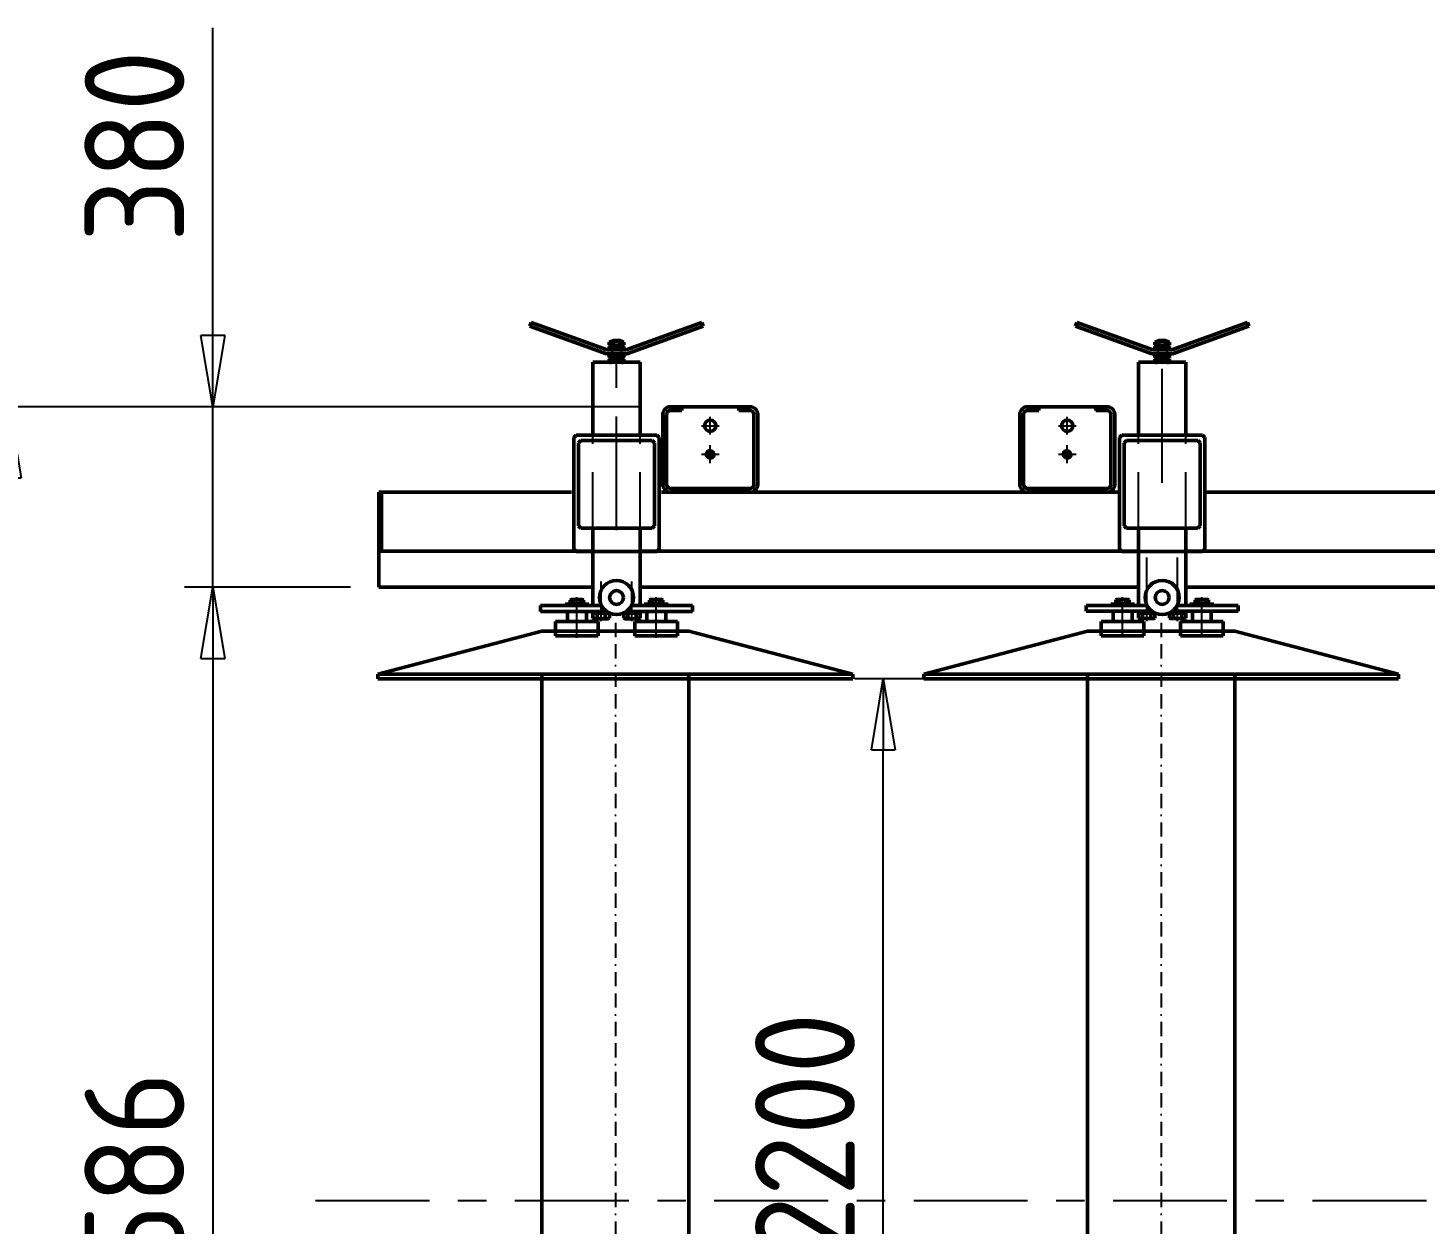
# Model space of a CAD drawing. Header units: millimetres. Extents: x 0 to 35640, y 0 to 17820.
# Drawn here: x 3085 to 6029, y 7230 to 9750 of the extents above; entities that cross this region are included whole.
import ezdxf

# ---------------------------------------------------------------- set-up
doc = ezdxf.new("R2010")
doc.units = ezdxf.units.MM
doc.header["$LTSCALE"] = 60
for name, pattern in [('ACISOWELD', [3, 2, -1]), ('AM_ISO08W050', [18, 12, -1.5, 3, -1.5]), ('AM_ISO08W050x2', [9, 6, -0.75, 1.5, -0.75]), ('BORDER', [1.75, 0.5, -0.25, 0.5, -0.25, 0, -0.25]), ('CENTER', [7, 4, -1, 1, -1])]:
    doc.linetypes.add(name, pattern=pattern)
for name, color, linetype, lineweight in [('AM_0', 7, 'Continuous', 50), ('AM_0N', 7, 'Continuous', 50), ('AM_3', 6, 'ACISOWELD', 25), ('AM_5', 3, 'Continuous', 25), ('AM_7', 4, 'CENTER', 25), ('AM_7N', 4, 'AM_ISO08W050', 25)]:
    doc.layers.add(name, color=color, linetype=linetype, lineweight=lineweight)
doc.styles.get("Standard").update_dxf_attribs({"font": 'ISOCP.SHX'})
doc.dimstyles.new('AM_ISO$0', dxfattribs={"dimtxt": 3.5, "dimasz": 2.5, "dimexe": 1, "dimexo": 1, "dimgap": 1, "dimtad": 1, "dimdsep": 46, "dimtxsty": 'Standard', "dimblk": 'CLOSED', "dimcen": 0, "dimclrd": 256, "dimclre": 256, "dimclrt": 2, "dimadec": 0, "dimazin": 2, "dimtp": 0.1, "dimtm": 0.1, "dimtfac": 0.71, "dimtmove": 0, "dimatfit": 3, "dimfxl": 0, "dimlwd": -1, "dimlwe": -1, "dimarcsym": 1})

# ---------------------------------------------------------------- blocks, each defined once
blk = doc.blocks.new('_Closed')
at = {"color": 0, "linetype": 'ByBlock', "lineweight": -2}
for p, q in [((-1, 0.167), (0, 0)), ((-1, 0.167), (-1, -0.167)), ((0, 0), (-1, -0.167)), ((0, 0), (-1, 0))]:
    blk.add_line(p, q, dxfattribs=at)
blk = doc.blocks.new('*D39')
at = {"layer": 'AM_5', "transparency": 16777216}
for p, q in [((4378.9, 8951.6), (2985.8, 8951.6)), ((3045.8, 8801.6), (3045.8, 5755.6)), ((4378.9, 5605.6), (2985.8, 5605.6))]:
    blk.add_line(p, q, dxfattribs=at)
at = {"layer": 'Defpoints', "color": 0, "transparency": 16777216}
for p in [(4438.9, 8951.6), (3045.8, 5605.6), (4438.9, 5605.6)]:
    blk.add_point(p, dxfattribs=at)
at = {"layer": 'AM_5', "transparency": 16777216, "xscale": 150, "yscale": 150, "zscale": 150}
for p, rotation in [((3045.8, 8951.6), 90), ((3045.8, 5605.6), 270)]:
    blk.add_blockref('_Closed', p, dxfattribs=dict(at, rotation=rotation))
at = {"layer": 'AM_5', "color": 2, "transparency": 16777216, "insert": (2880.8, 7278.6), "char_height": 210, "attachment_point": 5, "rotation": 90}
blk.add_mtext('3346', dxfattribs=at)
blk = doc.blocks.new('*D40')
at = {"layer": 'AM_5', "transparency": 16777216}
for p, q in [((5064.6, 8378.5), (4827.4, 8378.5)), ((4887.4, 6328.5), (4887.4, 8228.5)), ((5064.6, 6178.5), (4827.4, 6178.5))]:
    blk.add_line(p, q, dxfattribs=at)
at = {"layer": 'Defpoints', "color": 0, "transparency": 16777216}
for p in [(4887.4, 8378.5), (5124.6, 8378.5), (5124.6, 6178.5)]:
    blk.add_point(p, dxfattribs=at)
at = {"layer": 'AM_5', "transparency": 16777216, "xscale": 150, "yscale": 150, "zscale": 150}
for p, rotation in [((4887.4, 8378.5), 90), ((4887.4, 6178.5), 270)]:
    blk.add_blockref('_Closed', p, dxfattribs=dict(at, rotation=rotation))
at = {"layer": 'AM_5', "color": 2, "transparency": 16777216, "insert": (4722.3, 7279), "char_height": 210, "attachment_point": 5, "rotation": 90}
blk.add_mtext('T=2200', dxfattribs=at)
blk = doc.blocks.new('*D41')
at = {"layer": 'AM_5', "transparency": 16777216}
for p, q in [((3474.9, 9101.6), (3474.9, 9749.8)), ((4378.9, 8951.6), (3414.9, 8951.6)), ((3474.9, 8571.4), (3474.9, 8951.6)), ((3764.9, 8571.4), (3414.9, 8571.4)), ((3474.9, 8421.4), (3474.9, 8271.4))]:
    blk.add_line(p, q, dxfattribs=at)
at = {"layer": 'Defpoints', "color": 0, "transparency": 16777216}
for p in [(3474.9, 8951.6), (4438.9, 8951.6), (3824.9, 8571.4)]:
    blk.add_point(p, dxfattribs=at)
at = {"layer": 'AM_5', "transparency": 16777216, "xscale": 150, "yscale": 150, "zscale": 150}
for p, rotation in [((3474.9, 8951.6), 270), ((3474.9, 8571.4), 90)]:
    blk.add_blockref('_Closed', p, dxfattribs=dict(at, rotation=rotation))
at = {"layer": 'AM_5', "color": 2, "transparency": 16777216, "insert": (3309.9, 9500.7), "char_height": 210, "attachment_point": 5, "rotation": 90}
blk.add_mtext('380', dxfattribs=at)
blk = doc.blocks.new('*D42')
at = {"layer": 'AM_5', "transparency": 16777216}
for p, q in [((3764.9, 8571.4), (3414.9, 8571.4)), ((3474.9, 8421.4), (3474.9, 6135.8)), ((3764.9, 5985.8), (3414.9, 5985.8))]:
    blk.add_line(p, q, dxfattribs=at)
at = {"layer": 'Defpoints', "color": 0, "transparency": 16777216}
for p in [(3824.9, 8571.4), (3474.9, 5985.8), (3824.9, 5985.8)]:
    blk.add_point(p, dxfattribs=at)
at = {"layer": 'AM_5', "transparency": 16777216, "xscale": 150, "yscale": 150, "zscale": 150}
for p, rotation in [((3474.9, 8571.4), 90), ((3474.9, 5985.8), 270)]:
    blk.add_blockref('_Closed', p, dxfattribs=dict(at, rotation=rotation))
at = {"layer": 'AM_5', "color": 2, "transparency": 16777216, "insert": (3309.9, 7278.6), "char_height": 210, "attachment_point": 5, "rotation": 90}
blk.add_mtext('2586', dxfattribs=at)

msp = doc.modelspace()

# ---------------------------------------------------------------- linework, layer by layer
at = {"layer": 'AM_0', "color": 1}
for p, q in [((4145.44, 9128.879), (4142.735, 9121.35)), ((4305.424, 9071.388), (4145.44, 9128.879)), ((4345.424, 9071.388), (4505.408, 9128.879)), ((4505.408, 9128.879), (4508.113, 9121.35)), ((5294.944, 9128.879), (5292.239, 9121.35)), ((5454.928, 9071.388), (5294.944, 9128.879)), ((5494.928, 9071.388), (5654.912, 9128.879)), ((5654.912, 9128.879), (5657.617, 9121.35)), ((4304.03, 9063.388), (4142.735, 9121.35)), ((4346.818, 9063.388), (4508.113, 9121.35)), ((5453.534, 9063.388), (5292.239, 9121.35)), ((5496.322, 9063.388), (5657.617, 9121.35)), ((4345.424, 9071.388), (4305.424, 9071.388)), ((5494.928, 9071.388), (5454.928, 9071.388)), ((4346.818, 9063.388), (4304.03, 9063.388)), ((5424.928, 8892.602), (5424.928, 9045.488)), ((5524.928, 9045.488), (5424.928, 9045.488)), ((5496.322, 9063.388), (5453.534, 9063.388)), ((5524.928, 8892.602), (5524.928, 9045.488)), ((5424.928, 8532.602), (5424.928, 8693.602)), ((5524.928, 8532.602), (5524.928, 8693.602)), ((4216.924, 8535.488), (4266.924, 8535.488)), ((4216.924, 8532.488), (4216.924, 8535.488)), ((4228.064, 8544.414), (4229.924, 8545.488)), ((4228.064, 8544.414), (4228.064, 8536.288)), ((4230.674, 8536.288), (4228.064, 8536.288)), ((4229.924, 8545.488), (4253.924, 8545.488)), ((4230.674, 8536.288), (4230.674, 8535.488)), ((4253.174, 8536.288), (4230.674, 8536.288)), ((4230.674, 8535.488), (4233.924, 8535.488)), ((4233.924, 8535.488), (4249.924, 8535.488)), ((4234.992, 8544.414), (4234.992, 8536.288)), ((4248.856, 8544.414), (4248.856, 8536.288)), ((4249.924, 8535.488), (4253.174, 8535.488)), ((4255.784, 8536.288), (4253.174, 8536.288)), ((4253.174, 8536.288), (4253.174, 8535.488)), ((4255.784, 8544.414), (4253.924, 8545.488)), ((4255.784, 8544.414), (4255.784, 8536.288)), ((4266.924, 8535.488), (4266.924, 8532.488)), ((4433.924, 8535.488), (4383.924, 8535.488)), ((4383.924, 8535.488), (4383.924, 8532.488)), ((4395.064, 8544.414), (4396.924, 8545.488)), ((4395.064, 8544.414), (4395.064, 8536.288)), ((4395.064, 8536.288), (4397.674, 8536.288)), ((4420.924, 8545.488), (4396.924, 8545.488)), ((4397.674, 8536.288), (4420.174, 8536.288)), ((4397.674, 8536.288), (4397.674, 8535.488)), ((4400.924, 8535.488), (4397.674, 8535.488)), ((4401.992, 8544.414), (4401.992, 8536.288)), ((4415.856, 8544.414), (4415.856, 8536.288)), ((4420.174, 8535.488), (4416.924, 8535.488)), ((4420.174, 8536.288), (4422.784, 8536.288)), ((4420.174, 8536.288), (4420.174, 8535.488)), ((4422.784, 8544.414), (4420.924, 8545.488)), ((4422.784, 8544.414), (4422.784, 8536.288)), ((4433.924, 8532.488), (4433.924, 8535.488)), ((5366.428, 8535.602), (5416.428, 8535.602)), ((5366.428, 8532.602), (5366.428, 8535.602)), ((5377.568, 8544.528), (5379.428, 8545.602)), ((5377.568, 8544.528), (5377.568, 8536.402)), ((5380.178, 8536.402), (5377.568, 8536.402)), ((5379.428, 8545.602), (5403.428, 8545.602)), ((5380.178, 8536.402), (5380.178, 8535.602)), ((5402.678, 8536.402), (5380.178, 8536.402)), ((5380.178, 8535.602), (5383.428, 8535.602)), ((5383.428, 8535.602), (5399.428, 8535.602)), ((5384.496, 8544.528), (5384.496, 8536.402)), ((5398.36, 8544.528), (5398.36, 8536.402)), ((5399.428, 8535.602), (5402.678, 8535.602)), ((5405.288, 8536.402), (5402.678, 8536.402)), ((5402.678, 8536.402), (5402.678, 8535.602)), ((5405.288, 8544.528), (5403.428, 8545.602)), ((5405.288, 8544.528), (5405.288, 8536.402)), ((5416.428, 8535.602), (5416.428, 8532.602)), ((5583.428, 8535.602), (5533.428, 8535.602)), ((5533.428, 8535.602), (5533.428, 8532.602)), ((5544.568, 8544.528), (5546.428, 8545.602)), ((5544.568, 8544.528), (5544.568, 8536.402)), ((5544.568, 8536.402), (5547.178, 8536.402)), ((5570.428, 8545.602), (5546.428, 8545.602)), ((5547.178, 8536.402), (5569.678, 8536.402)), ((5547.178, 8536.402), (5547.178, 8535.602)), ((5550.428, 8535.602), (5547.178, 8535.602)), ((5551.496, 8544.528), (5551.496, 8536.402)), ((5565.36, 8544.528), (5565.36, 8536.402)), ((5569.678, 8535.602), (5566.428, 8535.602)), ((5569.678, 8536.402), (5572.288, 8536.402)), ((5569.678, 8536.402), (5569.678, 8535.602)), ((5572.288, 8544.528), (5570.428, 8545.602)), ((5572.288, 8544.528), (5572.288, 8536.402)), ((5583.428, 8532.602), (5583.428, 8535.602)), ((4293.752, 8532.488), (4165.424, 8532.488)), ((4165.424, 8520.488), (4165.424, 8532.488)), ((4304.249, 8520.488), (4165.424, 8520.488)), ((4266.924, 8532.488), (4216.924, 8532.488)), ((4485.424, 8520.488), (4346.599, 8520.488)), ((4485.424, 8532.488), (4357.096, 8532.488)), ((4383.924, 8532.488), (4433.924, 8532.488)), ((4485.424, 8532.488), (4485.424, 8520.488)), ((5443.256, 8532.602), (5314.928, 8532.602)), ((5314.928, 8520.602), (5314.928, 8532.602)), ((5453.753, 8520.602), (5314.928, 8520.602)), ((5416.428, 8532.602), (5366.428, 8532.602)), ((5634.928, 8520.602), (5496.103, 8520.602)), ((5634.928, 8532.602), (5506.6, 8532.602)), ((5533.428, 8532.602), (5583.428, 8532.602)), ((5634.928, 8532.602), (5634.928, 8520.602))]:
    msp.add_line(p, q, dxfattribs=at)
at = {"layer": 'AM_0', "color": 1, "linetype": 'Continuous'}
for p, q in [((4317.424, 9091.388), (4316.424, 9090.388)), ((4334.424, 9090.388), (4316.424, 9090.388)), ((4333.424, 9091.388), (4317.424, 9091.388)), ((4334.424, 9090.388), (4333.424, 9091.388)), ((5466.928, 9091.388), (5465.928, 9090.388)), ((5483.928, 9090.388), (5465.928, 9090.388)), ((5482.928, 9091.388), (5466.928, 9091.388)), ((5483.928, 9090.388), (5482.928, 9091.388)), ((4275.424, 8892.602), (4275.424, 9045.488)), ((4275.424, 9045.488), (4375.424, 9045.488)), ((4375.424, 8892.602), (4375.424, 9045.488)), ((4235.423, 8886.601), (4240.423, 8891.601)), ((4410.423, 8891.601), (4240.423, 8891.601)), ((4410.423, 8891.601), (4415.423, 8886.601)), ((5384.927, 8886.601), (5389.927, 8891.601)), ((5559.927, 8891.601), (5389.927, 8891.601)), ((5559.927, 8891.601), (5564.927, 8886.601)), ((4235.423, 8651.601), (4235.423, 8886.601)), ((4245.423, 8875.601), (4250.423, 8880.601)), ((4245.423, 8875.601), (4245.423, 8700.601)), ((4400.424, 8880.601), (4250.423, 8880.601)), ((4405.424, 8875.601), (4400.424, 8880.601)), ((4405.424, 8875.601), (4405.424, 8700.601)), ((4415.423, 8651.601), (4415.423, 8886.601)), ((5384.927, 8651.601), (5384.927, 8886.601)), ((5394.927, 8875.601), (5399.927, 8880.601)), ((5394.927, 8875.601), (5394.927, 8700.601)), ((5549.928, 8880.601), (5399.927, 8880.601)), ((5554.928, 8875.601), (5549.928, 8880.601)), ((5554.928, 8875.601), (5554.928, 8700.601)), ((5564.927, 8651.601), (5564.927, 8886.601)), ((4250.424, 8695.601), (4245.423, 8700.601)), ((4400.423, 8695.601), (4250.424, 8695.601)), ((4275.424, 8532.488), (4275.424, 8693.602)), ((4375.424, 8532.488), (4375.424, 8693.602)), ((4405.424, 8700.601), (4400.423, 8695.601)), ((5399.928, 8695.601), (5394.927, 8700.601)), ((5549.927, 8695.601), (5399.928, 8695.601)), ((5554.928, 8700.601), (5549.927, 8695.601)), ((4240.423, 8646.601), (4235.423, 8651.601)), ((4410.423, 8646.601), (4240.423, 8646.601)), ((4415.423, 8651.601), (4410.423, 8646.601)), ((5389.927, 8646.601), (5384.927, 8651.601)), ((5559.927, 8646.601), (5389.927, 8646.601)), ((5564.927, 8651.601), (5559.927, 8646.601)), ((4221.924, 8498.989), (4221.924, 8520.488)), ((4221.924, 8520.488), (4261.924, 8520.488)), ((4261.924, 8498.989), (4261.924, 8520.488)), ((4428.924, 8520.488), (4388.924, 8520.488)), ((4388.924, 8498.989), (4388.924, 8520.488)), ((4428.924, 8498.989), (4428.924, 8520.488)), ((5371.428, 8499.103), (5371.428, 8520.602)), ((5371.428, 8520.602), (5411.428, 8520.602)), ((5411.428, 8499.103), (5411.428, 8520.602)), ((5578.428, 8520.602), (5538.428, 8520.602)), ((5538.428, 8499.103), (5538.428, 8520.602)), ((5578.428, 8499.103), (5578.428, 8520.602)), ((3822.88, 8388.474), (4167.88, 8478.474)), ((4167.88, 8478.474), (4477.88, 8478.474)), ((4196.924, 8468.989), (4196.924, 8498.989)), ((4286.924, 8498.989), (4196.924, 8498.989)), ((4286.924, 8468.989), (4286.924, 8498.989)), ((4453.924, 8498.989), (4363.924, 8498.989)), ((4363.924, 8468.989), (4363.924, 8498.989)), ((4453.924, 8468.989), (4453.924, 8498.989)), ((4822.88, 8388.474), (4477.88, 8478.474)), ((4972.88, 8388.474), (5317.88, 8478.474)), ((5317.88, 8478.474), (5627.89, 8478.474)), ((5346.428, 8469.103), (5346.428, 8499.103)), ((5436.428, 8499.103), (5346.428, 8499.103)), ((5436.428, 8469.103), (5436.428, 8499.103)), ((5603.428, 8499.103), (5513.428, 8499.103)), ((5513.428, 8469.103), (5513.428, 8499.103)), ((5603.428, 8469.103), (5603.428, 8499.103)), ((5972.89, 8388.474), (5627.89, 8478.474)), ((4286.924, 8468.989), (4196.924, 8468.989)), ((4363.924, 8468.989), (4453.924, 8468.989)), ((5436.428, 8469.103), (5346.428, 8469.103)), ((5513.428, 8469.103), (5603.428, 8469.103)), ((4822.88, 8388.474), (3822.88, 8388.474)), ((3822.88, 8388.474), (3822.88, 8378.474)), ((4167.88, 8378.474), (4167.88, 8388.474)), ((4477.88, 8378.474), (4477.88, 8388.474)), ((4822.88, 8388.474), (4822.88, 8378.474)), ((5972.89, 8388.474), (4972.88, 8388.474)), ((4972.88, 8388.474), (4972.88, 8378.474)), ((5317.88, 8378.474), (5317.88, 8388.474)), ((5627.89, 8378.474), (5627.89, 8388.474)), ((5972.89, 8388.474), (5972.89, 8378.474)), ((4167.88, 8378.474), (3822.88, 8378.474)), ((4167.88, 8378.474), (4167.879, 6178.474)), ((4477.88, 8378.474), (4167.88, 8378.474)), ((4477.88, 8378.474), (4477.879, 6178.474)), ((4477.88, 8378.474), (4822.88, 8378.474)), ((5317.88, 8378.474), (4972.88, 8378.474)), ((5317.88, 8378.474), (5317.879, 6178.474)), ((5627.89, 8378.474), (5317.88, 8378.474)), ((5627.89, 8378.474), (5627.889, 6178.474)), ((5627.89, 8378.474), (5972.89, 8378.474))]:
    msp.add_line(p, q, dxfattribs=at)
at = {"layer": 'AM_0', "color": 3, "linetype": 'Continuous'}
for p, q in [((4438.925, 8951.602), (4606.925, 8951.602)), ((4462.925, 8951.602), (4462.925, 8943.602)), ((4582.925, 8951.602), (4582.925, 8943.602)), ((5190.925, 8951.602), (5358.925, 8951.602)), ((5214.925, 8951.602), (5214.925, 8943.602)), ((5334.925, 8951.602), (5334.925, 8943.602)), ((4422.925, 8787.602), (4422.925, 8935.602)), ((4430.925, 8935.602), (4430.925, 8787.602)), ((4438.925, 8943.602), (4462.925, 8943.602)), ((4582.925, 8943.602), (4606.925, 8943.602)), ((4614.925, 8935.602), (4614.925, 8787.602)), ((4622.925, 8935.602), (4622.925, 8787.602)), ((5174.925, 8787.602), (5174.925, 8935.602)), ((5182.925, 8935.602), (5182.925, 8787.602)), ((5190.925, 8943.602), (5214.925, 8943.602)), ((5334.925, 8943.602), (5358.925, 8943.602)), ((5366.925, 8935.602), (5366.925, 8787.602)), ((5374.925, 8935.602), (5374.925, 8787.602)), ((3824.924, 8771.602), (4230.424, 8771.602)), ((3824.924, 8571.388), (3824.924, 8771.602)), ((3829.924, 8647.472), (3829.924, 8771.602)), ((4420.424, 8771.602), (5384.928, 8771.602)), ((4438.925, 8779.602), (4606.925, 8779.602)), ((4438.925, 8771.602), (4606.925, 8771.602)), ((5190.925, 8779.602), (5358.925, 8779.602)), ((5190.925, 8771.602), (5358.925, 8771.602)), ((5564.928, 8771.602), (8520.802, 8771.602)), ((4275.424, 8647.472), (3825.424, 8647.472)), ((5424.928, 8647.472), (4375.424, 8647.472)), ((8520.802, 8647.472), (5524.928, 8647.472)), ((4275.424, 8571.388), (3824.924, 8571.388)), ((5424.928, 8571.388), (4375.424, 8571.388)), ((8520.802, 8571.388), (5524.928, 8571.388))]:
    msp.add_line(p, q, dxfattribs=at)
at = {"layer": 'AM_0', "color": 1}
for centre, radius in [((4522.925, 8911.602), 12), ((5274.925, 8911.602), 12), ((4325.424, 8549.602), 36), ((5474.928, 8549.715), 36), ((4325.424, 8549.602), 14.5), ((5474.928, 8549.715), 14.5)]:
    msp.add_circle(centre, radius, dxfattribs=at)
at = {"layer": 'AM_0', "color": 1, "linetype": 'Continuous'}
for centre in [(4522.925, 8851.602), (5274.925, 8851.602)]:
    msp.add_circle(centre, 7, dxfattribs=at)
at = {"layer": 'AM_0', "color": 3, "linetype": 'Continuous'}
for centre, radius, start, end in [((4438.925, 8935.602), 16, 89.999993, 180), ((4606.925, 8935.602), 16, 0, 89.999993), ((5190.925, 8935.602), 16, 89.999993, 180), ((5358.925, 8935.602), 16, 0, 89.999993), ((4438.925, 8935.602), 8, 89.999993, 180), ((4606.925, 8935.602), 8, 0, 89.999993), ((5190.925, 8935.602), 8, 89.999993, 180), ((5358.925, 8935.602), 8, 0, 89.999993), ((4438.925, 8787.602), 16, 180, 270), ((4438.925, 8787.602), 8, 180, 270), ((4606.925, 8787.602), 8, 270, 0), ((4606.925, 8787.602), 16, 270, 0), ((5190.925, 8787.602), 16, 180, 270), ((5190.925, 8787.602), 8, 180, 270), ((5358.925, 8787.602), 8, 270, 0), ((5358.925, 8787.602), 16, 270, 0)]:
    msp.add_arc(centre, radius, start, end, dxfattribs=at)
at = {"layer": 'AM_0', "color": 1, "linetype": 'Continuous'}
for centre in [(4522.925, 8851.602), (5274.925, 8851.602)]:
    msp.add_arc(centre, 8, 89.999997, 0, dxfattribs=at)
at = {"layer": 'AM_0', "color": 1}
for centre, radius, start, end in [((4231.528, 8539.364), 6.124, 55.553128, 115.553128), ((4241.924, 8522.579), 22.909, 72.387526, 107.612474), ((4252.32, 8539.364), 6.124, 64.446872, 124.446872), ((4398.528, 8539.364), 6.124, 55.553128, 115.553128), ((4408.924, 8522.579), 22.909, 72.387526, 107.612474), ((4419.32, 8539.364), 6.124, 64.446872, 124.446872), ((5381.032, 8539.478), 6.124, 55.553128, 115.553128), ((5391.428, 8522.693), 22.909, 72.387526, 107.612474), ((5401.824, 8539.478), 6.124, 64.446872, 124.446872), ((5548.032, 8539.478), 6.124, 55.553128, 115.553128), ((5558.428, 8522.693), 22.909, 72.387526, 107.612474), ((5568.824, 8539.478), 6.124, 64.446872, 124.446872)]:
    msp.add_arc(centre, radius, start, end, dxfattribs=at)
at = {"layer": 'AM_0N', "color": 1}
for p, q in [((4309.831, 9087.574), (4312.974, 9089.388)), ((4309.831, 9082.202), (4309.831, 9087.574)), ((4309.831, 9082.202), (4312.974, 9080.388)), ((4309.831, 9078.574), (4312.974, 9080.388)), ((4309.831, 9073.202), (4309.831, 9078.574)), ((4309.831, 9073.202), (4312.974, 9071.388)), ((4337.874, 9089.388), (4312.974, 9089.388)), ((4337.874, 9080.388), (4312.974, 9080.388)), ((4337.874, 9080.388), (4312.974, 9080.388)), ((4337.874, 9071.388), (4312.974, 9071.388)), ((4317.628, 9082.202), (4317.628, 9087.574)), ((4317.628, 9073.202), (4317.628, 9078.574)), ((4333.22, 9082.202), (4333.22, 9087.574)), ((4333.22, 9073.202), (4333.22, 9078.574)), ((4341.016, 9087.574), (4337.874, 9089.388)), ((4341.016, 9082.202), (4337.874, 9080.388)), ((4341.016, 9078.574), (4337.874, 9080.388)), ((4341.016, 9073.202), (4337.874, 9071.388)), ((4341.016, 9082.202), (4341.016, 9087.574)), ((4341.016, 9073.202), (4341.016, 9078.574)), ((5459.335, 9087.574), (5462.478, 9089.388)), ((5459.335, 9082.202), (5459.335, 9087.574)), ((5459.335, 9082.202), (5462.478, 9080.388)), ((5459.335, 9078.574), (5462.478, 9080.388)), ((5459.335, 9073.202), (5459.335, 9078.574)), ((5459.335, 9073.202), (5462.478, 9071.388)), ((5487.378, 9089.388), (5462.478, 9089.388)), ((5487.378, 9080.388), (5462.478, 9080.388)), ((5487.378, 9080.388), (5462.478, 9080.388)), ((5487.378, 9071.388), (5462.478, 9071.388)), ((5467.132, 9082.202), (5467.132, 9087.574)), ((5467.132, 9073.202), (5467.132, 9078.574)), ((5482.724, 9082.202), (5482.724, 9087.574)), ((5482.724, 9073.202), (5482.724, 9078.574)), ((5490.52, 9087.574), (5487.378, 9089.388)), ((5490.52, 9082.202), (5487.378, 9080.388)), ((5490.52, 9078.574), (5487.378, 9080.388)), ((5490.52, 9073.202), (5487.378, 9071.388)), ((5490.52, 9082.202), (5490.52, 9087.574)), ((5490.52, 9073.202), (5490.52, 9078.574)), ((4309.831, 9060.574), (4312.974, 9062.388)), ((4309.831, 9055.202), (4309.831, 9060.574)), ((4309.831, 9055.202), (4312.974, 9053.388)), ((4309.831, 9051.574), (4312.974, 9053.388)), ((4309.831, 9046.202), (4309.831, 9051.574)), ((4309.831, 9046.202), (4312.974, 9044.388)), ((4312.974, 9062.388), (4337.874, 9062.388)), ((4312.974, 9053.388), (4337.874, 9053.388)), ((4312.974, 9053.388), (4337.874, 9053.388)), ((4317.628, 9055.202), (4317.628, 9060.574)), ((4317.628, 9046.202), (4317.628, 9051.574)), ((4333.22, 9055.202), (4333.22, 9060.574)), ((4333.22, 9046.202), (4333.22, 9051.574)), ((4341.016, 9060.574), (4337.874, 9062.388)), ((4341.016, 9055.202), (4337.874, 9053.388)), ((4341.016, 9051.574), (4337.874, 9053.388)), ((4341.016, 9046.202), (4337.874, 9044.388)), ((4341.016, 9055.202), (4341.016, 9060.574)), ((4341.016, 9046.202), (4341.016, 9051.574)), ((5459.335, 9060.574), (5462.478, 9062.388)), ((5459.335, 9055.202), (5459.335, 9060.574)), ((5459.335, 9055.202), (5462.478, 9053.388)), ((5459.335, 9051.574), (5462.478, 9053.388)), ((5459.335, 9046.202), (5459.335, 9051.574)), ((5459.335, 9046.202), (5462.478, 9044.388)), ((5462.478, 9062.388), (5487.378, 9062.388)), ((5462.478, 9053.388), (5487.378, 9053.388)), ((5462.478, 9053.388), (5487.378, 9053.388)), ((5467.132, 9055.202), (5467.132, 9060.574)), ((5467.132, 9046.202), (5467.132, 9051.574)), ((5482.724, 9055.202), (5482.724, 9060.574)), ((5482.724, 9046.202), (5482.724, 9051.574)), ((5490.52, 9060.574), (5487.378, 9062.388)), ((5490.52, 9055.202), (5487.378, 9053.388)), ((5490.52, 9051.574), (5487.378, 9053.388)), ((5490.52, 9046.202), (5487.378, 9044.388)), ((5490.52, 9055.202), (5490.52, 9060.574)), ((5490.52, 9046.202), (5490.52, 9051.574)), ((4273.824, 8517.488), (4273.824, 8520.488)), ((4273.824, 8517.488), (4282.924, 8517.488)), ((4278.824, 8516.688), (4275.599, 8516.688)), ((4275.599, 8506.33), (4275.599, 8516.688)), ((4275.599, 8506.33), (4277.924, 8504.988)), ((4278.824, 8516.688), (4278.824, 8517.488)), ((4307.024, 8516.688), (4278.824, 8516.688)), ((4282.924, 8517.488), (4302.924, 8517.488)), ((4284.259, 8506.33), (4284.259, 8516.688)), ((4301.589, 8506.33), (4301.589, 8516.688)), ((4302.924, 8517.488), (4309.154, 8517.488)), ((4307.024, 8516.688), (4307.024, 8517.488)), ((4310.249, 8516.688), (4307.024, 8516.688)), ((4310.249, 8506.33), (4307.924, 8504.988)), ((4310.249, 8506.33), (4310.249, 8516.688)), ((4340.599, 8506.33), (4340.599, 8516.688)), ((4340.599, 8516.688), (4343.824, 8516.688)), ((4340.599, 8506.33), (4342.924, 8504.988)), ((4347.924, 8517.488), (4341.694, 8517.488)), ((4343.824, 8516.688), (4343.824, 8517.488)), ((4343.824, 8516.688), (4372.024, 8516.688)), ((4367.924, 8517.488), (4347.924, 8517.488)), ((4349.259, 8506.33), (4349.259, 8516.688)), ((4366.589, 8506.33), (4366.589, 8516.688)), ((4377.024, 8517.488), (4367.924, 8517.488)), ((4372.024, 8516.688), (4372.024, 8517.488)), ((4372.024, 8516.688), (4375.249, 8516.688)), ((4375.249, 8506.33), (4372.924, 8504.988)), ((4375.249, 8506.33), (4375.249, 8516.688)), ((4377.024, 8517.488), (4377.024, 8520.488)), ((5423.328, 8517.602), (5423.328, 8520.602)), ((5423.328, 8517.602), (5432.428, 8517.602)), ((5428.328, 8516.802), (5425.103, 8516.802)), ((5425.103, 8506.444), (5425.103, 8516.802)), ((5425.103, 8506.444), (5427.428, 8505.102)), ((5428.328, 8516.802), (5428.328, 8517.602)), ((5456.528, 8516.802), (5428.328, 8516.802)), ((5432.428, 8517.602), (5452.428, 8517.602)), ((5433.763, 8506.444), (5433.763, 8516.802)), ((5451.093, 8506.444), (5451.093, 8516.802)), ((5452.428, 8517.602), (5458.658, 8517.602)), ((5456.528, 8516.802), (5456.528, 8517.602)), ((5459.753, 8516.802), (5456.528, 8516.802)), ((5459.753, 8506.444), (5457.428, 8505.102)), ((5459.753, 8506.444), (5459.753, 8516.802)), ((5490.103, 8506.444), (5490.103, 8516.802)), ((5490.103, 8516.802), (5493.328, 8516.802)), ((5490.103, 8506.444), (5492.428, 8505.102)), ((5497.428, 8517.602), (5491.198, 8517.602)), ((5493.328, 8516.802), (5493.328, 8517.602)), ((5493.328, 8516.802), (5521.528, 8516.802)), ((5517.428, 8517.602), (5497.428, 8517.602)), ((5498.763, 8506.444), (5498.763, 8516.802)), ((5516.093, 8506.444), (5516.093, 8516.802)), ((5526.528, 8517.602), (5517.428, 8517.602)), ((5521.528, 8516.802), (5521.528, 8517.602)), ((5521.528, 8516.802), (5524.753, 8516.802)), ((5524.753, 8506.444), (5522.428, 8505.102)), ((5524.753, 8506.444), (5524.753, 8516.802)), ((5526.528, 8517.602), (5526.528, 8520.602)), ((4277.924, 8504.988), (4307.924, 8504.988)), ((4372.924, 8504.988), (4342.924, 8504.988)), ((5427.428, 8505.102), (5457.428, 8505.102)), ((5522.428, 8505.102), (5492.428, 8505.102))]:
    msp.add_line(p, q, dxfattribs=at)
for centre, radius, start, end in [((4313.73, 9081.889), 6.893, 55.561531, 115.561531), ((4313.73, 9087.887), 6.893, 244.438469, 304.438469), ((4313.73, 9072.889), 6.893, 55.561531, 115.561531), ((4313.73, 9078.887), 6.893, 244.438469, 304.438469), ((4325.424, 9063.022), 25.76, 72.383031, 107.616969), ((4325.424, 9106.754), 25.76, 252.383031, 287.616969), ((4325.424, 9054.022), 25.76, 72.383031, 107.616969), ((4325.424, 9097.754), 25.76, 252.383031, 287.616969), ((4337.118, 9081.889), 6.893, 64.438469, 124.438469), ((4337.118, 9087.887), 6.893, 235.561531, 295.561531), ((4337.118, 9072.889), 6.893, 64.438469, 124.438469), ((4337.118, 9078.887), 6.893, 235.561531, 295.561531), ((5463.234, 9081.889), 6.893, 55.561531, 115.561531), ((5463.234, 9087.887), 6.893, 244.438469, 304.438469), ((5463.234, 9072.889), 6.893, 55.561531, 115.561531), ((5463.234, 9078.887), 6.893, 244.438469, 304.438469), ((5474.928, 9063.022), 25.76, 72.383031, 107.616969), ((5474.928, 9106.754), 25.76, 252.383031, 287.616969), ((5474.928, 9054.022), 25.76, 72.383031, 107.616969), ((5474.928, 9097.754), 25.76, 252.383031, 287.616969), ((5486.622, 9081.889), 6.893, 64.438469, 124.438469), ((5486.622, 9087.887), 6.893, 235.561531, 295.561531), ((5486.622, 9072.889), 6.893, 64.438469, 124.438469), ((5486.622, 9078.887), 6.893, 235.561531, 295.561531), ((4279.929, 8512.643), 7.655, 244.446872, 304.446872), ((4292.924, 8533.625), 28.636, 252.387526, 287.612474), ((4305.919, 8512.643), 7.655, 235.553128, 295.553128), ((4344.929, 8512.643), 7.655, 244.446872, 304.446872), ((4357.924, 8533.625), 28.636, 252.387526, 287.612474), ((4370.919, 8512.643), 7.655, 235.553128, 295.553128), ((5429.433, 8512.757), 7.655, 244.446872, 304.446872), ((5442.428, 8533.738), 28.636, 252.387526, 287.612474), ((5455.423, 8512.757), 7.655, 235.553128, 295.553128), ((5494.433, 8512.757), 7.655, 244.446872, 304.446872), ((5507.428, 8533.738), 28.636, 252.387526, 287.612474), ((5520.423, 8512.757), 7.655, 235.553128, 295.553128)]:
    msp.add_arc(centre, radius, start, end, dxfattribs=at)
at = {"layer": 'AM_0N', "color": 1, "extrusion": (0, 0, -1)}
for centre, radius, start, end in [((-4313.73, 9054.889), 6.893, 64.438469, 124.438469), ((-4313.73, 9060.887), 6.893, 235.561531, 295.561531), ((-4313.73, 9045.889), 6.893, 64.438469, 124.438469), ((-4313.73, 9051.887), 6.893, 235.561531, 295.561531), ((-4325.424, 9036.022), 25.76, 72.383031, 107.616969), ((-4325.424, 9079.754), 25.76, 252.383031, 287.616969), ((-4325.424, 9027.022), 25.76, 72.383031, 107.616969), ((-4325.424, 9070.754), 25.76, 252.383031, 287.616969), ((-4337.118, 9054.889), 6.893, 55.561531, 115.561531), ((-4337.118, 9060.887), 6.893, 244.438469, 304.438469), ((-4337.118, 9045.889), 6.893, 55.561531, 115.561531), ((-4337.118, 9051.887), 6.893, 244.438469, 304.438469), ((-5463.234, 9054.889), 6.893, 64.438469, 124.438469), ((-5463.234, 9060.887), 6.893, 235.561531, 295.561531), ((-5463.234, 9045.889), 6.893, 64.438469, 124.438469), ((-5463.234, 9051.887), 6.893, 235.561531, 295.561531), ((-5474.928, 9036.022), 25.76, 72.383031, 107.616969), ((-5474.928, 9079.754), 25.76, 252.383031, 287.616969), ((-5474.928, 9027.022), 25.76, 72.383031, 107.616969), ((-5474.928, 9070.754), 25.76, 252.383031, 287.616969), ((-5486.622, 9054.889), 6.893, 55.561531, 115.561531), ((-5486.622, 9060.887), 6.893, 244.438469, 304.438469), ((-5486.622, 9045.889), 6.893, 55.561531, 115.561531), ((-5486.622, 9051.887), 6.893, 244.438469, 304.438469)]:
    msp.add_arc(centre, radius, start, end, dxfattribs=at)
at = {"layer": 'AM_3', "color": 1}
for p, q in [((4315.924, 9071.388), (4315.924, 9063.388)), ((4334.924, 9071.388), (4334.924, 9063.388)), ((5465.428, 9071.388), (5465.428, 9063.388)), ((5484.428, 9071.388), (5484.428, 9063.388)), ((4275.424, 8693.602), (4275.424, 8892.602)), ((4375.424, 8693.602), (4375.424, 8892.602)), ((5424.928, 8693.602), (5424.928, 8892.602)), ((5524.928, 8693.602), (5524.928, 8892.602)), ((4375.424, 8647.472), (4275.424, 8647.472)), ((5524.928, 8647.472), (5424.928, 8647.472))]:
    msp.add_line(p, q, dxfattribs=at)
at = {"layer": 'AM_7', "color": 1}
for p, q in [((4325.424, 8691.384), (4325.424, 9087.421)), ((5474.928, 8791.384), (5474.928, 9087.421)), ((4522.925, 8892.852), (4522.925, 8930.352)), ((5274.925, 8892.852), (5274.925, 8930.352)), ((4504.175, 8911.602), (4541.675, 8911.602)), ((5256.175, 8911.602), (5293.675, 8911.602)), ((4522.925, 8832.852), (4522.925, 8870.352)), ((5274.925, 8832.852), (5274.925, 8870.352)), ((4504.175, 8851.602), (4541.675, 8851.602)), ((5256.175, 8851.602), (5293.675, 8851.602)), ((4241.924, 8465.009), (4241.924, 8550.088)), ((4408.924, 8465.009), (4408.924, 8550.088)), ((5391.428, 8465.123), (5391.428, 8550.202)), ((5558.428, 8465.123), (5558.428, 8550.202))]:
    msp.add_line(p, q, dxfattribs=at)
at = {"layer": 'AM_7', "color": 1, "linetype": 'BORDER'}
for p, q in [((4322.88, 8496.254), (4322.879, 6069.184)), ((5472.88, 8496.254), (5472.879, 6083.034))]:
    msp.add_line(p, q, dxfattribs=at)
at = {"layer": 'AM_7'}
msp.add_line((3691.396, 7278.941), (21967.242, 7279.13), dxfattribs=at)
at = {"layer": 'AM_7N', "color": 1, "linetype": 'AM_ISO08W050x2'}
for p, q in [((5442.428, 8499.623), (5442.428, 8633.695)), ((5507.428, 8499.623), (5507.428, 8633.695)), ((4292.924, 8499.51), (4292.924, 8583.582)), ((4357.924, 8499.51), (4357.924, 8583.582))]:
    msp.add_line(p, q, dxfattribs=at)

# ---------------------------------------------------------------- dimensions: what is measured, and where the dimension line sits
at = {"layer": 'AM_5'}
for base, p1, p2, picture, middle in [((3474.924, 8951.602), (3824.924, 8571.388), (4438.925, 8951.602), '*D41', (3309.924, 9500.685)), ((3045.835, 5605.602), (4438.925, 8951.602), (4438.925, 5605.602), '*D39', (2880.835, 7278.602)), ((3474.924, 5985.815), (3824.924, 8571.388), (3824.924, 5985.815), '*D42', (3309.903, 7278.602))]:
    dim = msp.add_linear_dim(base=base, p1=p1, p2=p2, angle=90, dimstyle='AM_ISO$0', override={"dimscale": 60, "dimdec": 0}, dxfattribs=at)
    dim.commit()
    dim.dimension.update_dxf_attribs({"geometry": picture, "text_midpoint": middle})
dim = msp.add_linear_dim(base=(4887.363, 8378.488), p1=(5124.622, 6178.488), p2=(5124.622, 8378.488), angle=90, text='T=<>', dimstyle='AM_ISO$0', override={"dimscale": 60, "dimdec": 0}, dxfattribs=at)
dim.commit()
dim.dimension.update_dxf_attribs({"geometry": '*D40', "text_midpoint": (4887.363, 7278.954), "dimtype": 160})

doc.saveas('drawing.dxf')
